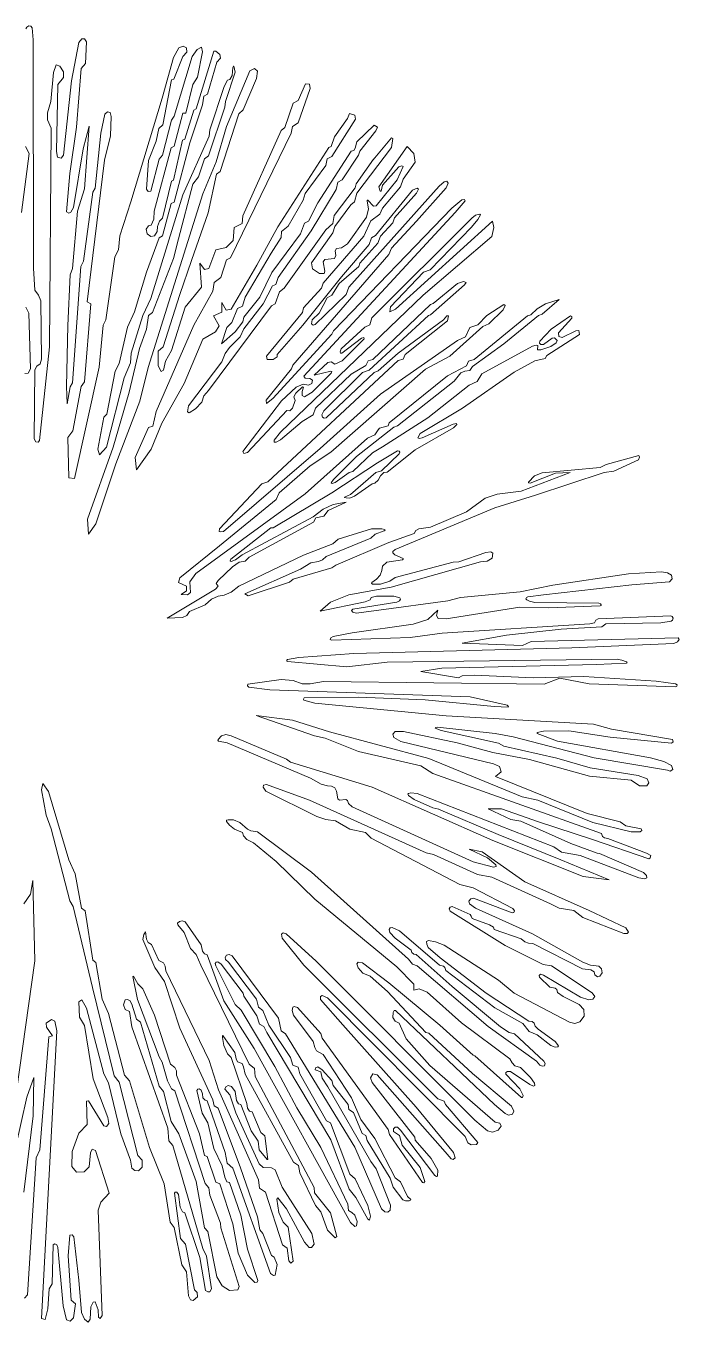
# Model space of a CAD drawing. Header units: millimetres. Extents: x -63086 to 144078, y -129912 to 13382.
# Drawn here: x 65676 to 66181, y -59185 to -58185 of the extents above; entities that cross this region are included whole.
import ezdxf

# ---------------------------------------------------------------- set-up
doc = ezdxf.new("R2010")
doc.units = ezdxf.units.MM
doc.layers.get('0').update_dxf_attribs({"lineweight": 0})
doc.layers.add('観葉植物', color=92, linetype='Continuous', lineweight=9)

# ---------------------------------------------------------------- blocks, each defined once
blk = doc.blocks.new('樹木平面（CAD素材.com）a59eb286')
at = {"color": 0, "linetype": 'ByBlock', "lineweight": -2}
for points in [[(268.9, 386.2), (255.5, 367), (254.9, 363.9), (238.7, 342.6), (237.5, 336.5), (232.2, 331.6), (199.9, 286.7), (196.5, 283.8), (193.2, 274.6), (190.2, 272.9), (141.5, 207.6), (137.9, 203.6), (136.5, 198.5), (131.7, 193.4), (126.6, 190.3), (125.3, 191.1), (126.2, 195.8), (152, 229.8), (154.6, 236.1), (157.8, 240.9), (166, 249), (168.8, 255.1), (183.7, 274.6), (190.9, 288.5), (193.5, 289.4), (195.5, 294.7), (220.8, 330.9), (240.1, 362.7), (241.5, 368.3), (244.8, 370.1), (257.5, 389.2), (258.4, 392.2), (270.8, 408.1), (272, 410.8), (269.5, 412.3), (256, 399.6), (254.9, 394.6), (253.7, 392.9), (251.8, 392.2), (226, 352.4), (218.9, 338.4), (215.7, 336.8), (212.7, 328.6), (190.4, 298.6), (181.2, 279.7), (168.8, 264.1), (168.1, 260.7), (162.3, 253), (151.7, 243.7), (155.8, 256.3), (159.5, 260.2), (164.1, 270.9), (167.8, 272.7), (170, 279.6), (190.1, 313.6), (197.7, 325.7), (197.9, 330.2), (203.1, 334.5), (214.8, 354.5), (216.2, 359.6), (232.2, 381.2), (233.1, 386.4), (236.9, 388.3), (255.2, 417.1), (254.7, 420.1), (250.5, 421.3), (248.8, 417.5), (238.8, 403.4), (236.4, 395.9), (234.4, 395.1), (195.2, 334), (178.9, 304.3), (159.2, 270.4), (155.3, 269.5), (151.8, 275.6), (151.8, 268.1), (145.5, 265.1), (149.9, 257.6), (146.9, 252.9), (137.3, 247.1), (122.7, 213.1), (105.5, 182.4), (97.4, 162.3), (86.1, 146.4), (85.1, 155.9), (95.4, 179), (98.6, 180.1), (101.1, 191.4), (130.4, 257.9), (145, 284.2), (146, 290.9), (151.1, 294.9), (155.6, 308.4), (158.6, 310.1), (205.5, 406.3), (206.4, 411.3), (210.8, 414.3), (220.2, 440.7), (219.7, 443.9), (216.5, 444.2), (210.8, 431.5), (207, 429.3), (200.6, 410.5), (197.6, 408.2), (168.2, 342.4), (167.6, 336.6), (161.3, 333.3), (160.7, 323.3), (155.3, 317.9), (147.4, 316.2), (141.9, 301.8), (138.6, 300.9), (135, 305.9), (136.2, 287.3), (123.5, 271.9), (113, 238.4), (108.3, 230.2), (106.8, 223.4), (105, 222.2), (102.8, 226.6), (102.8, 238), (106.6, 241.3), (119.5, 281.6), (128.4, 307.9), (141.3, 344.6), (147.8, 374.6), (150.6, 376.5), (164.9, 421.1), (168.4, 424.3), (178.6, 448.5), (179.4, 454.1), (177.1, 456.2), (173.4, 454.2), (155.6, 411.4), (147.6, 384.1), (137.2, 359.4), (95.1, 225.3), (88.5, 199.3), (70, 150.9), (54.7, 104.7), (49, 96.7), (48.3, 108.2), (67.9, 163.9), (80.3, 206.4), (88.4, 239.9), (93.8, 254.9), (95.4, 265.4), (98.5, 267.9), (114.7, 309.5), (118.5, 324.6), (129.6, 366.9), (133.9, 372.4), (138.4, 386.3), (141.5, 388.7), (154.2, 426.2), (154.8, 430.6), (162.2, 453.3), (161.2, 457.9), (160.8, 457.9), (160.4, 456.8), (159.8, 450.7), (158.1, 447.7), (156.3, 447.2), (153.8, 442.3), (142.7, 408.9), (142, 403.9), (121.7, 358.6), (97.1, 278.5), (90.9, 265.5), (81.8, 236.5), (81.3, 229), (76.5, 217.3), (62.8, 163.9), (57.5, 158), (56.3, 162.4), (60.9, 187.1), (63.2, 189.3), (69.6, 222.6), (72.6, 228.5), (79, 256.4), (84.5, 268.3), (93.7, 298.9), (103.4, 325.5), (106.1, 326.9), (112.9, 351.9), (115.2, 353), (127.2, 398.8), (137.1, 428.2), (137.9, 434.7), (140.9, 436.3), (148, 461.1), (151, 464.2), (150.4, 466.8), (147.4, 469.4), (145.8, 469.4), (132.1, 424.9), (130.2, 424), (123.3, 401.5), (121.6, 400.9), (114.7, 370), (113, 369.1), (106, 340.6), (103.9, 338.4), (102.3, 334.3), (101.9, 330.2), (100, 327), (97, 326.4), (94.3, 328.5), (93.6, 332), (95.3, 334.7), (97.4, 335.3), (99.3, 339.8), (99.6, 346.1), (112.7, 395), (115.2, 396.1), (121.7, 421.7), (124, 421.7), (129.5, 443.8), (133, 449.5), (136.9, 469), (136.2, 472.5), (132.8, 470.8), (128.9, 465.3), (115.2, 419.3), (113, 416.3), (106, 389.2), (103.6, 386.2), (97.2, 361.4), (95, 361.1), (93.8, 363.1), (95.4, 385), (101.3, 400), (103.2, 409.9), (106.4, 412.6), (113.1, 447.3), (114.9, 448), (121.7, 465.4), (124.8, 468.8), (124.6, 472), (122.1, 473.4), (118.6, 472), (114.5, 464.7), (105.8, 433.3), (81.6, 353.3), (73.2, 327), (72.1, 316.1), (69.3, 310.8), (62.4, 262.2), (60.2, 258.1), (57.3, 225.7), (38.1, 139.8), (33.9, 140.2), (33, 171.4), (36.9, 176.4), (43.2, 210.7), (45.9, 214.2), (50.9, 274.5), (48, 276), (61.3, 385.4), (65.9, 404.2), (66.6, 419), (65.6, 422.2), (63.6, 422.7), (61.5, 420.8), (58.6, 406.3), (54, 363.8), (52.2, 360.6), (45, 307.4), (43.1, 303.4), (36.7, 213.5), (34.7, 210.4), (32.5, 197.2), (32, 210.8), (32.9, 257.8), (34.8, 296.8), (36.7, 301.8), (40.5, 345.9), (46, 363.2), (49.4, 411.5), (44.8, 394.1), (37.5, 348.8), (35.4, 345.2), (33.8, 344.4), (32.1, 345.6), (34.5, 375.1), (39.8, 410.9), (43.3, 456), (46.7, 460.1), (47.5, 476.8), (46, 479), (43.8, 479), (41.5, 476.3), (35.9, 446.5), (29.7, 389.2), (27.8, 387), (25, 387.6), (24.4, 392.1), (25.4, 443.8), (29.7, 449.2), (29.6, 453.6), (26.8, 457.9), (24, 459), (21.9, 453.1), (19.9, 430.6), (17.2, 421.9), (17.4, 416.4), (20.2, 410), (18.8, 241.3), (11.2, 169), (10.1, 167.8), (8.3, 168), (7.1, 170.3), (7.5, 223.6), (9.1, 226.3), (11.6, 228.1), (12.8, 231.8), (12.1, 276.8), (10.5, 281.1), (7.6, 285.1), (6.6, 301.9), (6.2, 478.2), (5.5, 487.4), (4.5, 488.8), (2.9, 489), (1.4, 488), (0.5, 486.6)], [(0.3, 395.8), (3.2, 390.6), (-2.7, 345.1)], [(0.6, 272), (2.8, 267.2), (4.2, 224.2), (2.4, 221), (-0.2, 220.7)], [(305.6, -9.2), (321.8, -6.6), (441, -3.8), (464.3, -2.8), (464.8, -2.6), (464.4, -1.9), (460.7, -0.4), (457.1, 0.3), (279.6, -2), (248.5, -5.7), (202.7, -1.6), (202.1, -1.2), (202, -0.4), (202.5, 0.1), (211.4, 1.5), (253.9, 4.6), (422, 8.9), (500.7, 12.4), (503.6, 13.6), (504.9, 15.4), (504.2, 16.6), (390.7, 14), (384, 10.9), (337.3, 12.5), (371.7, 18.7), (413.9, 23.3), (445.3, 25.2), (448.4, 27.5), (490.8, 28.2), (498.7, 29.5), (499.9, 30.3), (500.3, 31.9), (499.6, 33.2), (498.4, 33.8), (442.3, 31.4), (440.7, 30.3), (439.7, 28.4), (435.9, 27.5), (322.1, 20.2), (297.3, 17), (236.6, 14.8), (235.6, 15.5), (236, 16.7), (237.9, 17.7), (252.4, 20.5), (299.7, 27.3), (310.9, 30.9), (318.7, 38), (317.7, 34), (319, 31.6), (325, 31.4), (382, 40.3), (404.4, 39.8), (443.9, 41.3), (444.6, 41.6), (444.8, 42.3), (444.1, 43), (443, 43.4), (393.5, 43.9), (389.4, 44.9), (387.3, 46), (386.7, 46.9), (387, 47.9), (388.1, 48.4), (400.2, 50), (468.5, 57.5), (497.4, 60), (499.6, 62.2), (499, 65), (496, 67), (491.3, 67.6), (465.7, 66.1), (407.3, 57.4), (382.1, 52.2), (336.1, 47.8), (326.4, 45.2), (273.1, 38), (255.7, 35.8), (253, 36.5), (252.1, 37.9), (252.9, 38.9), (287, 44.2), (289, 45.3), (289.8, 46.6), (289.3, 47.5), (284.6, 48.9), (271.2, 48.8), (267.2, 47.8), (266.4, 46.1), (262.5, 44.4), (227.8, 37.4), (235.7, 44.2), (250, 49.8), (282.6, 55.7), (351.6, 75.4), (356.6, 75.9), (360.5, 78.3), (361.2, 82.1), (359.5, 83.2), (355.7, 82.7), (334.8, 75.4), (330.4, 75), (285.7, 63.3), (281.7, 60.4), (274.3, 58.1), (268.2, 58.2), (267.4, 58.9), (267.6, 59.4), (271.4, 61.9), (274, 65), (275.3, 68.6), (275.8, 72), (279.3, 75), (291.4, 76.8), (291.9, 77.3), (291.9, 77.9), (285.5, 80.9), (283.9, 82.4), (284, 83.3), (285.8, 84.8), (362.6, 117), (394, 126.7), (447, 144.3), (454.5, 145.3), (473.5, 154.2), (474.4, 156.2), (473.7, 157.4), (448.5, 150.4), (443.9, 148.1), (399.3, 144.1), (393.3, 141.8), (388.7, 136.9), (388.7, 136.3), (389.9, 136.1), (409.6, 143.9), (420.9, 144.2), (383, 130), (364.4, 127.5), (355.2, 124.5), (340.7, 113.9), (313, 102), (304.1, 100.9), (301.6, 99.5), (300.4, 97.3), (280.8, 90.4), (239.8, 72.8), (236.8, 70.8), (206.9, 62.1), (204.1, 59.6), (172.3, 49.2), (169.7, 50.7), (212.6, 69.6), (220.5, 74.6), (226.4, 75.6), (229.5, 77), (232.4, 79.6), (267, 93.6), (270.3, 96.6), (277.3, 99.4), (277.9, 99.9), (277.7, 100.3), (275.3, 100.8), (267.4, 100.9), (241.6, 92.9), (237.5, 89.3), (215, 80.5), (164.9, 56.6), (159.2, 52), (153.8, 49.6), (149.1, 49), (144, 46.6), (139, 42.2), (126.9, 37.1), (125, 34), (121.5, 32.3), (109.6, 32), (146.9, 54.2), (149.2, 56.7), (147.6, 58.7), (149.2, 60.9), (160.1, 71.4), (165.4, 75), (170, 75.8), (172.9, 78.9), (222.7, 105.9), (224.5, 109.2), (230.6, 110.6), (233.9, 115), (247.9, 121.5), (237.9, 119.5), (230, 116), (222.5, 110.2), (167.6, 80.7), (162.5, 76.9), (159.2, 75.7), (158.3, 76.1), (158.8, 77.5), (189.8, 101.6), (191.5, 101.6), (236.8, 128.7), (272, 151.9), (287.6, 161.1), (288.8, 160.8), (289.3, 159.9), (288.9, 158.6), (275.1, 145.6), (270.7, 144.2), (251.2, 127.3), (246.7, 125.4), (246.7, 124.9), (247.8, 124.7), (250.6, 124.6), (254.3, 126), (267.9, 135.6), (270, 136.1), (272.5, 138.3), (274.3, 141.7), (276.9, 144.2), (279.5, 144.7), (301.1, 161.8), (330.7, 178.9), (333.3, 181.3), (333.1, 182.1), (330.6, 181.7), (306.5, 171.1), (304.2, 170.5), (303.1, 171), (305, 174.4), (337.8, 193.9), (377.5, 221.7), (393.6, 230.6), (401.6, 232.2), (402.7, 234.6), (427.9, 250.8), (427.5, 253.8), (425.1, 253.7), (414.6, 248.4), (412.1, 249.4), (411.8, 252.1), (422.1, 263.4), (422.1, 264.7), (421.1, 265.1), (406.2, 254.9), (397.5, 245.6), (397.1, 244.1), (398.2, 243), (400.1, 243.1), (406.8, 247.9), (408.7, 248.3), (410.8, 246.3), (410.1, 244.3), (405.9, 241.6), (398.2, 238.9), (395.5, 238.9), (395.8, 242.3), (394.5, 242.7), (391.6, 241.9), (352.6, 220.5), (349, 214.5), (342.8, 211.8), (310.9, 186.6), (276, 164.1), (268.1, 159.5), (253.1, 145.1), (250.3, 144.3), (239.4, 136.6), (237, 135.9), (236.4, 136.4), (238.1, 138.9), (255.8, 156.7), (284.7, 179.2), (287.4, 180.3), (331.3, 214.8), (336.5, 221.2), (339.5, 222.5), (343.4, 223.1), (345.5, 226.2), (369.7, 243.6), (396.3, 265.5), (399.1, 266.4), (412.3, 277.9), (401.8, 274.6), (395.3, 270.6), (390.5, 266), (387.8, 265.2), (346.6, 231.5), (342.2, 230.2), (340.9, 226.6), (326.2, 218.8), (281.1, 182.6), (280.3, 180.3), (273.7, 178.5), (272.5, 177.2), (270.1, 173.5), (264.3, 170.8), (216.2, 127.8), (131.8, 66.3), (127.3, 60), (127.7, 51.7), (125.4, 49.8), (120.5, 50.1), (124.5, 53.1), (124.7, 56.6), (118.4, 59.4), (119.4, 63.1), (150, 87.6), (193.8, 123.4), (196.1, 128.5), (220.2, 149.5), (236, 160), (309.2, 224.1), (327.9, 234.1), (353.5, 256.9), (357.9, 259.1), (369.2, 269.9), (370.5, 273.3), (369.6, 273.9), (356.4, 265.4), (349.5, 258.4), (343.3, 256.2), (340.1, 249.1), (333.7, 246.2), (274.3, 204.8), (227.8, 162.8), (153.1, 98.9), (150.9, 98.4), (149.8, 98.8), (150.1, 100.9), (182.9, 135.6), (187.4, 137), (288.1, 230.7), (291.9, 231.9), (293.5, 235.3), (326.2, 261.4), (327, 265.3), (325.7, 265.1), (323, 262.1), (288.1, 236.5), (272.5, 222.9), (269.5, 221.5), (232.4, 186.4), (230.9, 186.2), (229.5, 186.9), (229.2, 188.8), (230.7, 191.8), (260.4, 221.5), (265.6, 223.2), (311.5, 265.5), (312.9, 266.1), (339.2, 289.2), (340.5, 290.9), (338.5, 291.8), (333.8, 290.1), (315.1, 274.7), (313.1, 273.9), (268.4, 231.6), (264.9, 230.6), (263.1, 226.9), (251.8, 220.2), (224.2, 194), (222.4, 188.8), (213.9, 183.8), (197.2, 169.5), (193.8, 167.8), (192.3, 167.7), (192.4, 169.2), (197.3, 175.4), (307.3, 281.3), (360.3, 326.4), (361.9, 333.5), (360.9, 338.2), (286, 270.5), (281.5, 268.2), (282.1, 272.1), (307.7, 298.9), (312.6, 300.8), (344.7, 333.6), (349.6, 339.5), (351.5, 343.1), (351, 343.6), (347.6, 342.8), (345, 340.7), (267.8, 263.8), (266.1, 258.2), (262.2, 256.6), (244, 239.7), (243.3, 237.4), (243.6, 236.5), (244.5, 236.4), (259.7, 248.1), (261.5, 248.4), (261.7, 247.4), (244.7, 230.4), (239.1, 227.8), (236.4, 229.6), (233.7, 229.1), (223.3, 219.4), (236.1, 222.5), (236.7, 222.2), (236.3, 220.9), (221.6, 206.2), (215.8, 202.6), (213.8, 203.7), (213.8, 206.8), (215, 210.1), (214.1, 210.5), (209, 205.5), (207.6, 202.6), (208.4, 199.8), (206.5, 194), (204.3, 192), (202, 192.1), (171.6, 159.8), (168.9, 159.1), (168.1, 160.6), (197.9, 199.5), (209.3, 210.1), (214.7, 212.5), (218.8, 211.7), (221.5, 213.1), (221.9, 215.7), (219.9, 216.8), (216.3, 217.2), (215.3, 218.6), (332.1, 345), (339.7, 353.9), (339.3, 355), (337.2, 354.8), (329.5, 348.3), (238, 253.7), (236.8, 251.2), (191.2, 201.4), (186.3, 197.5), (186.2, 200.2), (205.7, 224.4), (206.7, 227.1), (280.7, 312.5), (282.8, 317.5), (302.3, 338.3), (325.1, 364.1), (326.5, 367.5), (325.5, 369.2), (323.5, 368.7), (319.7, 365.4), (250, 287.4), (248, 281.8), (224, 258.5), (222.3, 258), (221, 259.1), (221.7, 262.1), (227.1, 267.2), (233.2, 279.2), (236.8, 281.2), (242.4, 290.2), (257.7, 303.2), (258.4, 305.8), (272.3, 321.3), (274.3, 326.6), (283.8, 336.9), (285.3, 340.9), (302.3, 359.9), (303.8, 363.1), (302.6, 363.8), (299.1, 362.2), (270.4, 327.1), (267.4, 325.5), (265.7, 320.2), (244.4, 295.4), (214.4, 258), (194.7, 235.4), (194.6, 233.5), (191.6, 231.4), (187, 231.4), (186.4, 234.1), (214.1, 267.8), (214.9, 271.4), (228.8, 286.7), (230.2, 290.4), (261.5, 326.7), (267, 338.5), (273.9, 343.8), (275.9, 348.4), (289.8, 364.7), (292, 370.7), (301.2, 383.8), (300, 390.4), (294.9, 395.9), (273.1, 364.9), (274.2, 361.5), (274.8, 361.5), (275.9, 366.1), (288.5, 380.1), (290.9, 381.1), (292, 380.5), (287.3, 370.2), (271.1, 350.2), (268.9, 349.8), (264.7, 354.5), (264.2, 354.5), (264, 353.6), (265, 347.8), (263.7, 341.4), (248.8, 320.9), (244.2, 317.8), (240.3, 317.1), (239.3, 315.5), (240, 311.8), (238.8, 309.6), (231.4, 308.6), (230, 306.9), (231.5, 299.6), (230.8, 298), (227.2, 297.9), (221.9, 301.6), (221.1, 306.1), (237.6, 329.4), (239.2, 334.1), (251.4, 350.9), (254.2, 353.2), (256.2, 360), (283, 395.1), (283.9, 402), (282.8, 402.6), (268.6, 385.7)], [(319.3, -115.4), (314.9, -114.5), (300.5, -108.1), (295.9, -105), (295.5, -104), (296, -103.3), (297.9, -102.9), (302.6, -103.4), (408.2, -144.7), (414.1, -148.6), (428.4, -151.3), (473.8, -168.5), (478.4, -169.2), (479.9, -168.4), (479.6, -166.8), (477.5, -164.5), (443.5, -149.8), (441.7, -149.6), (421.3, -141.9), (382.6, -124.9), (375, -123.4), (357.4, -115.2), (367.8, -115.3), (396.3, -125.4), (438, -139), (481.5, -153.8), (482.6, -153.2), (483, -151.4), (479.8, -149.5), (449.9, -138.2), (447.2, -137.7), (445.7, -136.5), (445, -134.4), (314.9, -87.9), (305.6, -82.2), (257.4, -71.1), (231.6, -60.6), (223.4, -59), (178.3, -43.2), (206.5, -46.7), (235.1, -55.8), (311.7, -76.3), (383.8, -105.9), (395.8, -108.5), (438.4, -125.7), (467.8, -132.9), (474.8, -132.9), (476, -132), (475.6, -130.6), (463.8, -128.5), (459.4, -125.4), (433.9, -118.9), (363.2, -90.4), (367.6, -86.8), (366.3, -82.7), (361.7, -80.5), (290.2, -63.4), (284.6, -60.1), (284, -57.7), (285.7, -55.7), (292.2, -55.7), (333.6, -64.4), (361.2, -71.8), (389.5, -77.3), (435.8, -90), (468, -93.2), (474.2, -97.5), (480, -97.4), (481.5, -95.2), (480.2, -92.2), (473.4, -89.6), (436.3, -83.7), (410.5, -76.1), (369.6, -67), (365.5, -64.7), (321.2, -54.8), (316.7, -53), (316.8, -52.4), (318.5, -52.2), (363, -57.1), (376.8, -59.8), (439.3, -75.8), (496, -85.4), (498, -86.1), (500, -84.9), (499, -81.7), (493.1, -78.6), (482.7, -76), (411.1, -63), (395.3, -57.2), (395.4, -56.3), (400.2, -55.4), (419.8, -55.1), (451.6, -60), (498.9, -64.7), (500.3, -63.6), (499.7, -61.8), (452.7, -53.7), (438.8, -49.9), (325.1, -43.4), (223.7, -33.6), (215.3, -31.4), (214.9, -30.5), (215.5, -29.5), (257.4, -29.1), (308.8, -31.2), (362, -36.3), (373, -36.7), (373.3, -36.2), (372.1, -35.3), (343.6, -28.8), (189, -23.3), (172.7, -21.4), (171.6, -20.3), (172, -19), (197.6, -15.4), (206.9, -16.3), (214, -18.7), (220, -18.9), (230.5, -17.1), (400.6, -19), (412.8, -14.5), (435.4, -18.8), (502.1, -21.1), (503.1, -20.7), (503.3, -19.6), (502.2, -18.9), (487.2, -16.8), (431.4, -13), (392.2, -14.2), (347, -12.2), (337.3, -12.5), (334.6, -14.1), (305.6, -9.2)], [(-1, -188.6), (4.3, -181.1), (6.1, -170.6), (7.5, -232.5), (-11.3, -366.1)], [(-7.4, -376.9), (1.5, -337.9), (6.8, -322.6), (6.3, -352.3), (-1, -411)], [(-0.4, -492.8), (2, -490.4), (8.5, -384.5), (11.3, -378.5), (18.3, -291.3), (21.2, -290.4), (16.5, -283.8), (16.3, -280.6), (20.5, -277.9), (23.1, -279.2), (24.6, -286.5), (12.7, -508.6), (15.6, -509.3), (17.7, -501.1), (18.6, -485.7), (20.9, -481.9), (21.8, -451.8), (23, -450.9), (24.5, -451.8), (25.2, -453.8), (29.4, -498.9), (32.1, -509.6), (34.7, -510.7), (37.5, -508.1), (39, -497.4), (35.5, -494.4), (33.4, -460.3), (34.6, -444.3), (36.3, -444), (37.7, -445.7), (41.6, -479), (43.7, -504), (45.9, -509), (48.7, -511.4), (50.3, -509), (50.7, -499.7), (52.5, -496.1), (54.1, -495.8), (56.5, -501.9), (56.6, -507.6), (57.9, -508.7), (59.6, -506.4), (56.4, -424.9), (58.6, -418.8), (65, -412), (54.5, -379), (51.8, -377.8), (50.5, -380.7), (49.4, -391.5), (45.7, -395.4), (39.6, -395.7), (36, -391.4), (36.4, -379.7), (41.6, -365.5), (47.9, -358.9), (47.5, -341), (49, -340.6), (60.7, -359.9), (62.8, -360.3), (64.6, -358.2), (63.8, -353.5), (52.7, -323.7), (46, -282.6), (42.1, -276.1), (41.6, -264.3), (43.9, -262.7), (47.4, -269), (60.8, -319.8), (64.3, -326.6), (73.9, -366.2), (81.4, -386.4), (82.3, -392.5), (84.8, -394.5), (87.7, -394.6), (90.4, -391.7), (90.5, -386.3), (87.1, -382.9), (72.6, -326.3), (68.7, -321.2), (52.1, -253.1), (37.2, -190.6), (34.6, -186.3), (20.1, -130.7), (16.2, -120.1), (12.8, -100.6), (13.8, -95.7), (18.2, -101.9), (33.9, -154.5), (38.6, -165.3), (43.6, -191.8), (46.5, -194.1), (52.3, -232.1), (54.6, -233.8), (59.5, -262.1), (64.5, -273.2), (76.8, -320.7), (80.6, -325.1), (96, -376.6), (107.3, -404.6), (112, -434.2), (115.2, -438.4), (121.1, -467.3), (124.6, -472.7), (126.3, -491), (127.8, -494.2), (129.8, -494.6), (133.1, -492), (132.9, -488.5), (130.8, -486.5), (123.8, -451.2), (120, -446.9), (115.4, -411.9), (115.9, -411.1), (117.1, -411), (118.5, -413), (119.8, -422.7), (121.5, -426.3), (123.3, -427), (135, -461.4), (139.3, -487), (141.1, -488.1), (142.6, -487.9), (143.9, -485.6), (140.1, -460.5), (137.3, -454.6), (114.2, -375.2), (111.1, -371.5), (110.1, -361.6), (82.4, -283.5), (80.5, -271.7), (77.3, -270), (76.1, -266.5), (77.3, -262.7), (78.8, -262.3), (80.8, -263.3), (82.5, -266.1), (86, -277.5), (89.1, -280), (103.4, -329.4), (107, -333.4), (112.9, -356.6), (118.6, -366), (132.1, -403), (138.5, -438.7), (141.2, -441.5), (148.1, -476.5), (152.1, -483.4), (157.7, -487), (164.3, -486.5), (165.3, -483.8), (151.2, -438.7), (151, -435), (142.6, -413.4), (141.8, -407.7), (139.1, -404.3), (115.6, -333), (113.1, -331.3), (110, -325.1), (105.8, -310.9), (103.6, -306.6), (86.9, -262.4), (83.1, -244.7), (83.6, -244.5), (87.1, -250.4), (90.8, -254.3), (100, -274.5), (112.3, -312.3), (115.5, -315), (116.8, -317.4), (116.9, -320.8), (134.6, -366.1), (138.4, -382.8), (140.7, -383.7), (147.2, -403.3), (150.4, -404.8), (160.3, -435.5), (164.5, -458.3), (171.7, -475.1), (177.5, -480.8), (179.2, -480.6), (179.6, -479.3), (171.8, -455), (166.6, -428.8), (157.8, -403.7), (155.8, -403.1), (154.3, -399.6), (152.2, -390.7), (145.6, -377.3), (141.1, -357.7), (136.6, -350.1), (132.7, -332.7), (133.3, -331.6), (134.4, -331.4), (135.9, -332.5), (136.9, -335.1), (137.3, -338.4), (139, -340.1), (140.6, -340.5), (154.5, -380.4), (155.9, -388.6), (160.3, -392.5), (189.4, -473.9), (191.7, -475.5), (193.1, -475.2), (194.7, -467), (192.3, -461.2), (190.3, -460.1), (183.6, -443.1), (181.2, -440.3), (179.5, -430.1), (166.4, -392.2), (149.1, -346.2), (145.9, -344.6), (144.9, -339.9), (119.4, -284.5), (107.7, -248.6), (100.3, -237.6), (91, -216.1), (91.6, -212.3), (93, -210.3), (93.8, -215.8), (95.1, -218.5), (97.6, -219.9), (103.3, -232.2), (106.9, -234.2), (108.2, -236.8), (108.7, -240.3), (142, -309.4), (149.3, -332.1), (180.1, -401.5), (181.1, -407.9), (185.5, -411.2), (198.8, -451.8), (202.4, -454.2), (203.6, -464.2), (205.2, -465.9), (207, -464.3), (203.1, -438.2), (199.2, -434.3), (196, -426.9), (194.3, -416.4), (195.2, -415.6), (201.9, -424), (215.8, -449.6), (219.4, -453.7), (221.2, -453.8), (223.3, -451.3), (221.3, -443.1), (198.4, -407.3), (193.2, -393.9), (190.2, -392.3), (183.8, -392), (180.6, -389.2), (162.6, -349.9), (158.2, -336.1), (154.2, -331.5), (154.9, -329.7), (156.8, -328.9), (159.3, -329.6), (162.2, -333.5), (163.1, -340.3), (164.8, -342.9), (166.6, -343.5), (174.6, -363.8), (180, -371.7), (180.8, -378.5), (186.9, -385.8), (187.4, -386), (185, -367.7), (182, -365), (175.3, -349), (173.2, -348.6), (171.6, -346.4), (171.1, -342.8), (159, -307.1), (156.3, -304.3), (153.5, -298), (152.3, -291.7), (152.3, -290.4), (152.6, -290.3), (153.2, -291), (161.9, -303.3), (162.9, -308.1), (164.1, -310.5), (167.5, -311.9), (168.6, -314.5), (169.8, -320), (207.3, -388), (211, -390.5), (212, -396.2), (224.2, -421.4), (228.3, -426.2), (233.6, -440.5), (239.5, -446.4), (240.7, -445.3), (235.8, -427), (223.4, -411.7), (223.3, -407.5), (177.6, -321.8), (177.2, -315.7), (173.1, -312.2), (135.6, -236), (132.1, -227.7), (127.8, -223), (122.8, -210.8), (117.9, -204.9), (117.6, -203.4), (119.1, -202.3), (121.2, -201.8), (123.5, -202.4), (135.9, -220.3), (137, -225.2), (138.5, -227.2), (140.6, -228), (153.5, -263.4), (176.9, -300.1), (251.3, -434.4), (254.5, -437.5), (255.8, -437.2), (256.3, -433.8), (254.6, -428.8), (252.3, -426.7), (249.8, -425.2), (249.1, -420.4), (228.3, -376.6), (209.8, -346), (192.8, -314.2), (166.7, -270.6), (162.2, -266.3), (147.3, -236.4), (146.8, -234.6), (147.6, -233.5), (148.8, -233.3), (151.3, -235.1), (168.3, -257.5), (168.8, -259.8), (179, -274.9), (180.9, -281.4), (184.2, -283.3), (186.6, -287.9), (236.1, -370.8), (250.1, -408.8), (255.4, -415.1), (264.7, -432), (266, -432.8), (266.7, -429.5), (264.7, -421.5), (254.9, -400.9), (250.8, -397.3), (235.8, -357.5), (232.8, -356.1), (212.1, -319.7), (210.9, -314.7), (206.6, -313), (204.9, -307.1), (188.1, -282.1), (183.6, -270.9), (180.2, -268.4), (178.6, -262.2), (157.1, -233.6), (154.7, -231.6), (154.4, -229.9), (155.6, -228.1), (157.6, -227.6), (159.8, -228.6), (195.7, -276.8), (197.8, -286.6), (201.1, -289), (254.7, -376.3), (275.2, -424), (277.7, -426.2), (280.1, -426.6), (281.9, -425.1), (282.1, -421.2), (271, -393.2), (266.9, -387.4), (233.8, -329.8), (229.4, -323.2), (228.4, -318.3), (223.9, -316.6), (224.1, -315.2), (226, -314.5), (229.4, -316.8), (236.9, -324.8), (237.8, -328.8), (249.3, -343.5), (250, -347.2), (253.5, -349.7), (260.2, -365.8), (263.1, -367.3), (264, -371.3), (281.9, -400.2), (284.2, -407.3), (291.6, -417), (293.8, -417.8), (296.4, -417.9), (297.6, -417.4), (297.8, -416.8), (295.2, -414.4), (289.7, -403.2), (285.6, -400.1), (270.1, -369.6), (259.2, -354.9), (252.1, -338.4), (230.1, -304.8), (225.1, -301.9), (223.7, -299.4), (222.5, -294.9), (207.1, -274.6), (206.1, -270.8), (206.7, -268.4), (207.8, -267.9), (210.2, -268.7), (228.3, -288.7), (229.4, -292.3), (280.3, -362.7), (281.3, -366.5), (306.9, -403.7), (307.9, -403.8), (308.7, -402.8), (305, -392.1), (291.2, -374.9), (289.1, -367.4), (284.5, -364.3), (284.3, -362.3), (285.7, -360.9), (287.5, -361), (289.8, -363.2), (316.3, -398.2), (317.7, -399.1), (318.3, -398.7), (318.6, -394.2), (313.6, -385), (301.2, -371), (300.9, -368.6), (267.9, -326.5), (266.7, -322.9), (268.4, -319.8), (271.7, -320.5), (324.2, -379.9), (328.9, -385.4), (330.5, -385.8), (332.1, -384.6), (330.7, -380.6), (301.9, -345.5), (245.4, -282), (228.1, -262.3), (228, -260.1), (229.4, -259.2), (233.6, -261), (339.7, -368.2), (341.8, -373), (344.5, -374.5), (348.6, -374.2), (349.5, -372.8), (324.5, -343.4), (323.6, -341), (318.6, -339.2), (215.3, -236), (198.6, -215.1), (197.9, -212.1), (199.2, -210.9), (201.5, -211.7), (224.7, -232.9), (347.2, -355.5), (357, -363.8), (360.8, -364.8), (365.1, -363.3), (367.5, -360.2), (366.6, -357.9), (363, -357), (312.5, -313.4), (294.3, -292.7), (288.7, -280.6), (285.6, -279.2), (283.9, -276.4), (284.2, -272.5), (285, -270.8), (285.9, -271), (362.4, -343.4), (370.5, -350.4), (373.1, -351.6), (376.2, -350.8), (377.4, -348.6), (375.6, -344.8), (345.5, -319.5), (311.7, -288.3), (309.4, -287.9), (279.9, -256.3), (266.3, -244.5), (260.8, -242), (257.2, -238), (256.2, -234.8), (257.2, -233.5), (260.4, -234), (280.9, -249.5), (320.2, -282.2), (345.8, -305.4), (347.1, -305.8), (383.1, -338.1), (384, -338), (384.6, -336.5), (381.9, -331.4), (371.2, -320.1), (371.1, -318.7), (372.4, -317.9), (374.7, -318), (389.6, -328.1), (392.6, -329.2), (393.6, -328.9), (393.3, -327), (390.3, -322.6), (382.4, -315), (378.2, -313.7), (375.9, -311.2), (374.3, -308.3), (336.8, -280.3), (310.5, -256.8), (304.2, -254.3), (300, -255.1), (300.2, -250.6), (287, -237.3), (223.8, -185), (193.9, -155.9), (176.4, -141.4), (171.1, -139), (168.7, -136.2), (167.9, -133.4), (161.8, -131), (157.8, -127.8), (155.4, -125), (155.6, -124.1), (156.8, -123.8), (160.9, -123.8), (165.9, -125.8), (171.8, -130.9), (174.4, -132.2), (179.4, -133.1), (221.2, -164.1), (296.1, -231.4), (299, -235.2), (302.6, -236.4), (357.5, -283.2), (394.7, -309.9), (397.5, -313), (399.4, -313.9), (401, -313.5), (401.5, -311.9), (400.4, -309.9), (377.8, -288.8), (373.7, -288), (366.9, -283.6), (329.7, -252.3), (301.9, -227.6), (300, -227.4), (298.5, -226.1), (298.1, -224.4), (285.7, -215.2), (281.7, -210.6), (281.1, -208.5), (281.8, -207.2), (283.3, -206.9), (289.1, -209.4), (320, -236), (322.9, -236.6), (324.1, -237.8), (324.9, -240.1), (362.7, -268.9), (384.2, -281), (389.2, -287.2), (395.3, -289.7), (406, -297.8), (409.1, -299.1), (411.4, -299), (411.8, -298.1), (409.1, -294.8), (396, -285.4), (393.8, -283.1), (393, -280.6), (391.5, -279.5), (389, -279.2), (356, -257.5), (320.5, -230.2), (311.3, -222.2), (310.1, -219.7), (309.9, -217.7), (311.5, -217), (316.8, -217.8), (323.6, -220.6), (365.6, -247.6), (377.6, -257.6), (420.3, -279.9), (424.4, -280.9), (428.2, -279.7), (431.5, -275.4), (431.4, -270.2), (427.8, -266.3), (415.4, -260.2), (411, -256.9), (410.5, -254.8), (409.1, -253.7), (405.2, -252.9), (397, -245.3), (396.8, -243.9), (397.8, -242.9), (400.1, -243.7), (428.9, -260.5), (435.2, -262.6), (438.2, -262.1), (439.8, -260.2), (437.9, -257.3), (406.3, -236.3), (399.9, -235.4), (370.6, -220.7), (328.2, -194.3), (327.3, -192.4), (328.2, -191.1), (329.8, -190.6), (343.6, -196.8), (344.4, -198.2), (345.1, -199.9), (358.6, -204.7), (361.5, -206.5), (362.2, -208.4), (382.9, -215.5), (385.8, -218), (388.7, -219), (392, -219.2), (430.3, -238.8), (436.8, -239.6), (439.4, -241.1), (439.9, -243.3), (441.8, -244.8), (443.8, -244.5), (445.4, -241.9), (445.1, -238.8), (442.8, -236.8), (436.5, -235.9), (430.7, -233.6), (391.8, -211.7), (347.6, -191.8), (343.2, -188.5), (342.7, -186.4), (344.1, -184.8), (346.3, -184.3), (375.9, -195.6), (377.4, -195.2), (377.9, -194.1), (376.5, -192.2), (346, -176.2), (335.7, -173.6), (267.1, -137.9), (262.9, -133.5), (250.8, -130.9), (239.6, -124.6), (232.2, -123.6), (225.3, -121.2), (185.9, -101.5), (183.7, -98.5), (184, -96.9), (186.3, -96.6), (219.5, -108.6), (309.7, -149.2), (315.4, -150.5), (349.2, -165.9), (360.4, -168), (405.7, -188.6), (412.4, -191.8), (423.7, -193.8), (430.7, -199.2), (462.3, -211.4), (464.8, -211.4), (465.7, -210.4), (463.7, -207.1), (435.4, -193.8), (385.8, -171.7), (352.9, -148.4), (342.9, -146.4), (356.9, -153.1), (363.3, -158.4), (363.6, -159.7), (361.5, -160.4), (345.8, -156.1), (252.6, -113.7), (249.6, -111.1), (249, -108.9), (247.5, -108), (242.8, -108.6), (241.4, -107.6), (240.5, -101.7), (239.1, -99), (236.5, -97.8), (233.4, -97.6), (228.7, -96.1), (220.4, -91.6), (156, -64.2), (149.4, -63), (148.9, -62.3), (149, -61.7), (151.7, -58.9), (154.9, -57.8), (159, -58.8), (201.8, -76.8), (204.9, -79.3), (267.9, -98.6), (361.1, -139.8), (430.8, -167.4), (450.9, -170.1), (413.5, -154.5), (365.2, -135), (319.2, -115.5)]]:
    blk.add_lwpolyline(points, dxfattribs=at)

msp = doc.modelspace()

# ---------------------------------------------------------------- block references
at = {"layer": '観葉植物', "ltscale": 10}
msp.add_blockref('樹木平面（CAD素材.com）a59eb286', (65675.6438, -58673.7633), dxfattribs=at)

doc.saveas('drawing.dxf')
